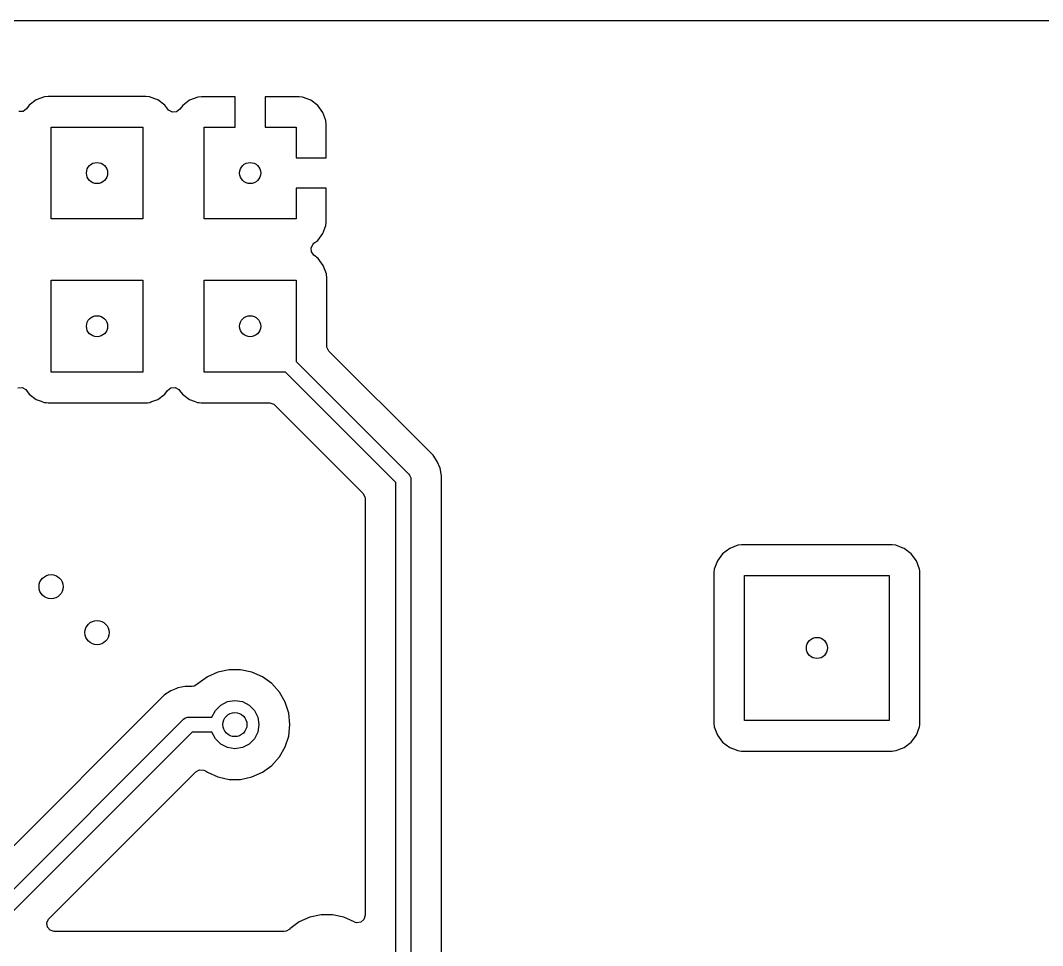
# Model space of a CAD drawing. Extents: x -2.18 to 1.8, y 0.44 to 2.81.
# Drawn here: x 0.42 to 1.087, y 2.211 to 2.815 of the extents above; entities that cross this region are included whole.
import ezdxf

# ---------------------------------------------------------------- set-up
doc = ezdxf.new("R2010")
doc.units = 0
doc.header["$MEASUREMENT"] = 0
doc.layers.add('BLACK', color=7, linetype='CONTINUOUS')

msp = doc.modelspace()

# ---------------------------------------------------------------- linework, layer by layer
at = {"layer": 'BLACK', "linetype": 'CONTINUOUS'}
for p, q in [((-2.1747, 2.81459), (0.99983, 2.81459)), ((0.99983, 2.81459), (1.39983, 2.81459)), ((0.43031, 2.76275), (0.4257, 2.7593)), ((0.4357, 2.76476), (0.43031, 2.76275)), ((0.43808, 2.76502), (0.4357, 2.76476)), ((0.4357, 2.76476), (0.4357, 2.76476)), ((0.43809, 2.76502), (0.43808, 2.76502)), ((0.50191, 2.76502), (0.43809, 2.76502)), ((0.50192, 2.76502), (0.50191, 2.76502)), ((0.5043, 2.76476), (0.50192, 2.76502)), ((0.50783, 2.76345), (0.5043, 2.76476)), ((0.50969, 2.76275), (0.50783, 2.76345)), ((0.5143, 2.7593), (0.50969, 2.76275)), ((0.53577, 2.76443), (0.53047, 2.76245)), ((0.53812, 2.76469), (0.53577, 2.76443)), ((0.53577, 2.76443), (0.53577, 2.76443)), ((0.56016, 2.76469), (0.53812, 2.76469)), ((0.56016, 2.745), (0.56016, 2.76469)), ((0.60188, 2.76469), (0.57984, 2.76469)), ((0.57984, 2.76469), (0.57984, 2.745)), ((0.60423, 2.76443), (0.60188, 2.76469)), ((0.60953, 2.76245), (0.60423, 2.76443)), ((0.60423, 2.76443), (0.60423, 2.76443)), ((0.42391, 2.75691), (0.42171, 2.75526)), ((0.4257, 2.7593), (0.42391, 2.75691)), ((0.5163, 2.75663), (0.5143, 2.7593)), ((0.51676, 2.7561), (0.5163, 2.75663)), ((0.51917, 2.75479), (0.51676, 2.7561)), ((0.52412, 2.75663), (0.52191, 2.75498)), ((0.52594, 2.75906), (0.52412, 2.75663)), ((0.53047, 2.76245), (0.52594, 2.75906)), ((0.53047, 2.76245), (0.53047, 2.76245)), ((0.61406, 2.75906), (0.60953, 2.76245)), ((0.60953, 2.76245), (0.60953, 2.76245)), ((0.61745, 2.75453), (0.61406, 2.75906)), ((0.61406, 2.75906), (0.61406, 2.75906)), ((0.42171, 2.75526), (0.41896, 2.75507)), ((0.52191, 2.75498), (0.51917, 2.75479)), ((0.61943, 2.74923), (0.61745, 2.75453)), ((0.61745, 2.75453), (0.61745, 2.75453)), ((0.44, 2.685), (0.44, 2.745)), ((0.44, 2.745), (0.5, 2.745)), ((0.5, 2.745), (0.5, 2.685)), ((0.54, 2.685), (0.54, 2.745)), ((0.54, 2.745), (0.56016, 2.745)), ((0.57984, 2.745), (0.6, 2.745)), ((0.6, 2.745), (0.6, 2.72484)), ((0.61969, 2.74688), (0.61943, 2.74923)), ((0.61943, 2.74923), (0.61943, 2.74923)), ((0.61969, 2.72484), (0.61969, 2.74688)), ((0.61969, 2.74688), (0.61969, 2.74688)), ((0.6, 2.72484), (0.61969, 2.72484)), ((0.61969, 2.70516), (0.6, 2.70516)), ((0.6, 2.70516), (0.6, 2.685)), ((0.61969, 2.68312), (0.61969, 2.70516)), ((0.5, 2.685), (0.44, 2.685)), ((0.6, 2.685), (0.54, 2.685)), ((0.61943, 2.68077), (0.61969, 2.68312)), ((0.61969, 2.68312), (0.61969, 2.68312)), ((0.61745, 2.67547), (0.61943, 2.68077)), ((0.61943, 2.68077), (0.61943, 2.68077)), ((0.61163, 2.66912), (0.61406, 2.67094)), ((0.61406, 2.67094), (0.61745, 2.67547)), ((0.61406, 2.67094), (0.61406, 2.67094)), ((0.61745, 2.67547), (0.61745, 2.67547)), ((0.60979, 2.66625), (0.6111, 2.66866)), ((0.60998, 2.6635), (0.60979, 2.66625)), ((0.61163, 2.6613), (0.60998, 2.6635)), ((0.6111, 2.66866), (0.61163, 2.66912)), ((0.6143, 2.6593), (0.61163, 2.6613)), ((0.61775, 2.65469), (0.6143, 2.6593)), ((0.61976, 2.6493), (0.61775, 2.65469)), ((0.61985, 2.6485), (0.61976, 2.6493)), ((0.44, 2.585), (0.44, 2.645)), ((0.44, 2.645), (0.5, 2.645)), ((0.5, 2.645), (0.5, 2.585)), ((0.54, 2.585), (0.54, 2.645)), ((0.54, 2.645), (0.6, 2.645)), ((0.6, 2.645), (0.6, 2.59196)), ((0.62002, 2.64692), (0.61985, 2.6485)), ((0.62002, 2.64691), (0.62002, 2.64692)), ((0.62002, 2.60227), (0.62002, 2.64691)), ((0.62013, 2.60124), (0.62002, 2.60227)), ((0.62145, 2.59882), (0.62013, 2.60124)), ((0.6859, 2.53437), (0.62145, 2.59882)), ((0.6, 2.59196), (0.67348, 2.51848)), ((0.5, 2.585), (0.44, 2.585)), ((0.59304, 2.585), (0.54, 2.585)), ((0.66508, 2.51296), (0.59304, 2.585)), ((0.41829, 2.57474), (0.42104, 2.57493)), ((0.42104, 2.57493), (0.42345, 2.57362)), ((0.42345, 2.57362), (0.42391, 2.57309)), ((0.42391, 2.57309), (0.4257, 2.5707)), ((0.4257, 2.5707), (0.43031, 2.56725)), ((0.50969, 2.56725), (0.5143, 2.5707)), ((0.5143, 2.5707), (0.51609, 2.57309)), ((0.51609, 2.57309), (0.51829, 2.57474)), ((0.51829, 2.57474), (0.52104, 2.57493)), ((0.52104, 2.57493), (0.52345, 2.57362)), ((0.52345, 2.57362), (0.52391, 2.57309)), ((0.52391, 2.57309), (0.5257, 2.5707)), ((0.5257, 2.5707), (0.53031, 2.56725)), ((0.43031, 2.56725), (0.43345, 2.56608)), ((0.43345, 2.56608), (0.43549, 2.56532)), ((0.43549, 2.56532), (0.4357, 2.56524)), ((0.4357, 2.56524), (0.43677, 2.56512)), ((0.43677, 2.56512), (0.43808, 2.56498)), ((0.43808, 2.56498), (0.43809, 2.56498)), ((0.43809, 2.56498), (0.50191, 2.56498)), ((0.50191, 2.56498), (0.50192, 2.56498)), ((0.50192, 2.56498), (0.50298, 2.56509)), ((0.50298, 2.56509), (0.5043, 2.56524)), ((0.5043, 2.56524), (0.50451, 2.56532)), ((0.50451, 2.56532), (0.50519, 2.56557)), ((0.50519, 2.56557), (0.50969, 2.56725)), ((0.53031, 2.56725), (0.53345, 2.56608)), ((0.53345, 2.56608), (0.53549, 2.56532)), ((0.53549, 2.56532), (0.5357, 2.56524)), ((0.5357, 2.56524), (0.53677, 2.56512)), ((0.53677, 2.56512), (0.53808, 2.56498)), ((0.53808, 2.56498), (0.53809, 2.56498)), ((0.53809, 2.56498), (0.58273, 2.56498)), ((0.58273, 2.56498), (0.58537, 2.56421)), ((0.58537, 2.56421), (0.58618, 2.56355)), ((0.58618, 2.56355), (0.64363, 2.5061)), ((0.6877, 2.53258), (0.6859, 2.53437)), ((0.68937, 2.5309), (0.6877, 2.53258)), ((0.6921, 2.52681), (0.68937, 2.5309)), ((0.69398, 2.52228), (0.6921, 2.52681)), ((0.6921, 2.52681), (0.6921, 2.52681)), ((0.6921, 2.52681), (0.6921, 2.52681)), ((0.67348, 2.51848), (0.67409, 2.51773)), ((0.67409, 2.51773), (0.67409, 2.51773)), ((0.67409, 2.51773), (0.67483, 2.51596)), ((0.67483, 2.51596), (0.67492, 2.515)), ((0.69494, 2.51746), (0.69398, 2.52228)), ((0.69494, 2.45416), (0.69494, 2.51746)), ((0.66508, 2.15667), (0.66508, 2.51296)), ((0.67492, 2.515), (0.67492, 2.15463)), ((0.64363, 2.5061), (0.64495, 2.50368)), ((0.64495, 2.50368), (0.64506, 2.50265)), ((0.64506, 2.50265), (0.64506, 2.23051)), ((0.88306, 2.47), (0.87845, 2.46655)), ((0.88846, 2.47201), (0.88306, 2.47)), ((0.89084, 2.47226), (0.88846, 2.47201)), ((0.88846, 2.47201), (0.88846, 2.47201)), ((0.98916, 2.47226), (0.89084, 2.47226)), ((0.89084, 2.47226), (0.89084, 2.47226)), ((0.99154, 2.47201), (0.98916, 2.47226)), ((0.98916, 2.47226), (0.98916, 2.47226)), ((0.99576, 2.47043), (0.99154, 2.47201)), ((0.99694, 2.47), (0.99576, 2.47043)), ((1.00155, 2.46655), (0.99694, 2.47)), ((0.87845, 2.46655), (0.875, 2.46194)), ((1.005, 2.46194), (1.00155, 2.46655)), ((0.87299, 2.45654), (0.87274, 2.45416)), ((0.875, 2.46194), (0.87299, 2.45654)), ((0.87299, 2.45654), (0.87299, 2.45654)), ((1.00701, 2.45654), (1.005, 2.46194)), ((1.00713, 2.45538), (1.00701, 2.45654)), ((0.69494, 2.15709), (0.69494, 2.45416)), ((0.87274, 2.45416), (0.87274, 2.35584)), ((0.89276, 2.35776), (0.89276, 2.45224)), ((0.89276, 2.45224), (0.98724, 2.45224)), ((0.98724, 2.45224), (0.98724, 2.35776)), ((1.00726, 2.45416), (1.00713, 2.45538)), ((1.00726, 2.405), (1.00726, 2.45416)), ((1.00726, 2.45416), (1.00726, 2.45416)), ((1.00726, 2.35584), (1.00726, 2.405)), ((0.54889, 2.3892), (0.54206, 2.38616)), ((0.55624, 2.39077), (0.54889, 2.3892)), ((0.54889, 2.3892), (0.54889, 2.3892)), ((0.56376, 2.39077), (0.55624, 2.39077)), ((0.57111, 2.3892), (0.56376, 2.39077)), ((0.57798, 2.38615), (0.57111, 2.3892)), ((0.57111, 2.3892), (0.57111, 2.3892)), ((0.54202, 2.38615), (0.53593, 2.38173)), ((0.54206, 2.38616), (0.54202, 2.38615)), ((0.58407, 2.38173), (0.57798, 2.38615)), ((0.51819, 2.3771), (0.5141, 2.37437)), ((0.5214, 2.37843), (0.51819, 2.3771)), ((0.51819, 2.3771), (0.51819, 2.3771)), ((0.52272, 2.37898), (0.5214, 2.37843)), ((0.5214, 2.37843), (0.5214, 2.37843)), ((0.52273, 2.37898), (0.52272, 2.37898)), ((0.52754, 2.37994), (0.52273, 2.37898)), ((0.53215, 2.37994), (0.52754, 2.37994)), ((0.53344, 2.38011), (0.53215, 2.37994)), ((0.53578, 2.38156), (0.53344, 2.38011)), ((0.53593, 2.38173), (0.53578, 2.38156)), ((0.5891, 2.37614), (0.58407, 2.38173)), ((0.59286, 2.36963), (0.5891, 2.37614)), ((0.5141, 2.37437), (0.38256, 2.24283)), ((0.5141, 2.37437), (0.5141, 2.37437)), ((0.55074, 2.36774), (0.55513, 2.36998)), ((0.55513, 2.36998), (0.56, 2.37075)), ((0.56, 2.37075), (0.56487, 2.36998)), ((0.56487, 2.36998), (0.56926, 2.36774)), ((0.59518, 2.36248), (0.59286, 2.36963)), ((0.54505, 2.35992), (0.54726, 2.36426)), ((0.54726, 2.36426), (0.55074, 2.36774)), ((0.56926, 2.36774), (0.57274, 2.36426)), ((0.57274, 2.36426), (0.57498, 2.35987)), ((0.59596, 2.355), (0.59518, 2.36248)), ((0.38942, 2.22138), (0.52652, 2.35848)), ((0.52652, 2.35848), (0.52727, 2.35909)), ((0.52727, 2.35909), (0.52904, 2.35983)), ((0.52904, 2.35983), (0.53, 2.35992)), ((0.52904, 2.35983), (0.52904, 2.35983)), ((0.53, 2.35992), (0.54505, 2.35992)), ((0.57498, 2.35987), (0.57575, 2.355)), ((0.87274, 2.35584), (0.87299, 2.35346)), ((0.98724, 2.35776), (0.89276, 2.35776)), ((1.00715, 2.35478), (1.00726, 2.35584)), ((1.00726, 2.35584), (1.00726, 2.35584)), ((0.53204, 2.35008), (0.39494, 2.21298)), ((0.54505, 2.35008), (0.53204, 2.35008)), ((0.54726, 2.34574), (0.54505, 2.35008)), ((0.57498, 2.35013), (0.57274, 2.34574)), ((0.57575, 2.355), (0.57498, 2.35013)), ((0.59518, 2.34752), (0.59596, 2.355)), ((0.87299, 2.35346), (0.87299, 2.35346)), ((0.87299, 2.35346), (0.87458, 2.3492)), ((0.87458, 2.3492), (0.875, 2.34806)), ((1.005, 2.34806), (1.00701, 2.35346)), ((1.00701, 2.35346), (1.00715, 2.35478)), ((0.55074, 2.34226), (0.54726, 2.34574)), ((0.57274, 2.34574), (0.56926, 2.34226)), ((0.59286, 2.34037), (0.59518, 2.34752)), ((0.875, 2.34806), (0.87845, 2.34345)), ((0.87845, 2.34345), (0.88306, 2.34)), ((0.99694, 2.34), (1.00155, 2.34345)), ((1.00155, 2.34345), (1.005, 2.34806)), ((0.55513, 2.34002), (0.55074, 2.34226)), ((0.56, 2.33925), (0.55513, 2.34002)), ((0.56487, 2.34002), (0.56, 2.33925)), ((0.56926, 2.34226), (0.56487, 2.34002)), ((0.5891, 2.33386), (0.59286, 2.34037)), ((0.88306, 2.34), (0.88719, 2.33846)), ((0.88719, 2.33846), (0.88825, 2.33807)), ((0.88825, 2.33807), (0.88846, 2.33799)), ((0.88846, 2.33799), (0.88953, 2.33788)), ((0.88953, 2.33788), (0.89084, 2.33774)), ((0.89084, 2.33774), (0.89084, 2.33774)), ((0.89084, 2.33774), (0.98916, 2.33774)), ((0.98916, 2.33774), (0.99022, 2.33785)), ((0.98916, 2.33774), (0.98916, 2.33774)), ((0.99022, 2.33785), (0.99154, 2.33799)), ((0.99154, 2.33799), (0.99175, 2.33807)), ((0.99175, 2.33807), (0.99281, 2.33846)), ((0.99281, 2.33846), (0.99694, 2.34)), ((0.58407, 2.32827), (0.5891, 2.33386)), ((0.48642, 2.27615), (0.5345, 2.32423)), ((0.5345, 2.32423), (0.53691, 2.32554)), ((0.53691, 2.32554), (0.53966, 2.32535)), ((0.53966, 2.32535), (0.54082, 2.32472)), ((0.54082, 2.32472), (0.54202, 2.32385)), ((0.54202, 2.32385), (0.54889, 2.3208)), ((0.57111, 2.3208), (0.57798, 2.32385)), ((0.57798, 2.32385), (0.58407, 2.32827)), ((0.54889, 2.3208), (0.55624, 2.31923)), ((0.55624, 2.31923), (0.56376, 2.31923)), ((0.56376, 2.31923), (0.57111, 2.3208)), ((0.43855, 2.22827), (0.48642, 2.27615)), ((0.60889, 2.2292), (0.60202, 2.22615)), ((0.61624, 2.23077), (0.60889, 2.2292)), ((0.62376, 2.23077), (0.61624, 2.23077)), ((0.63111, 2.2292), (0.62376, 2.23077)), ((0.63798, 2.22615), (0.63111, 2.2292)), ((0.63111, 2.2292), (0.63111, 2.2292)), ((0.64506, 2.23051), (0.64428, 2.22787)), ((0.43717, 2.22552), (0.43831, 2.22802)), ((0.43756, 2.22279), (0.43717, 2.22552)), ((0.43936, 2.22072), (0.43756, 2.22279)), ((0.43831, 2.22802), (0.43855, 2.22827)), ((0.60202, 2.22615), (0.59593, 2.22173)), ((0.63819, 2.22605), (0.63798, 2.22615)), ((0.63798, 2.22615), (0.63798, 2.22615)), ((0.63948, 2.22568), (0.63819, 2.22605)), ((0.64221, 2.22607), (0.63948, 2.22568)), ((0.64428, 2.22787), (0.64221, 2.22607)), ((0.442, 2.21994), (0.43936, 2.22072)), ((0.59215, 2.21994), (0.442, 2.21994)), ((0.59344, 2.22011), (0.59215, 2.21994)), ((0.59578, 2.22156), (0.59344, 2.22011)), ((0.59593, 2.22173), (0.59578, 2.22156))]:
    msp.add_line(p, q, dxfattribs=at)
at = {"layer": 'BLACK'}
for centre, radius in [((0.47, 2.715), 0.00689), ((0.57, 2.715), 0.00689), ((0.47, 2.615), 0.00689), ((0.57, 2.615), 0.00689), ((0.44, 2.445), 0.00787), ((0.47, 2.415), 0.00787), ((0.94, 2.405), 0.00689), ((0.56, 2.355), 0.00787)]:
    msp.add_circle(centre, radius, dxfattribs=at)

doc.saveas('drawing.dxf')
